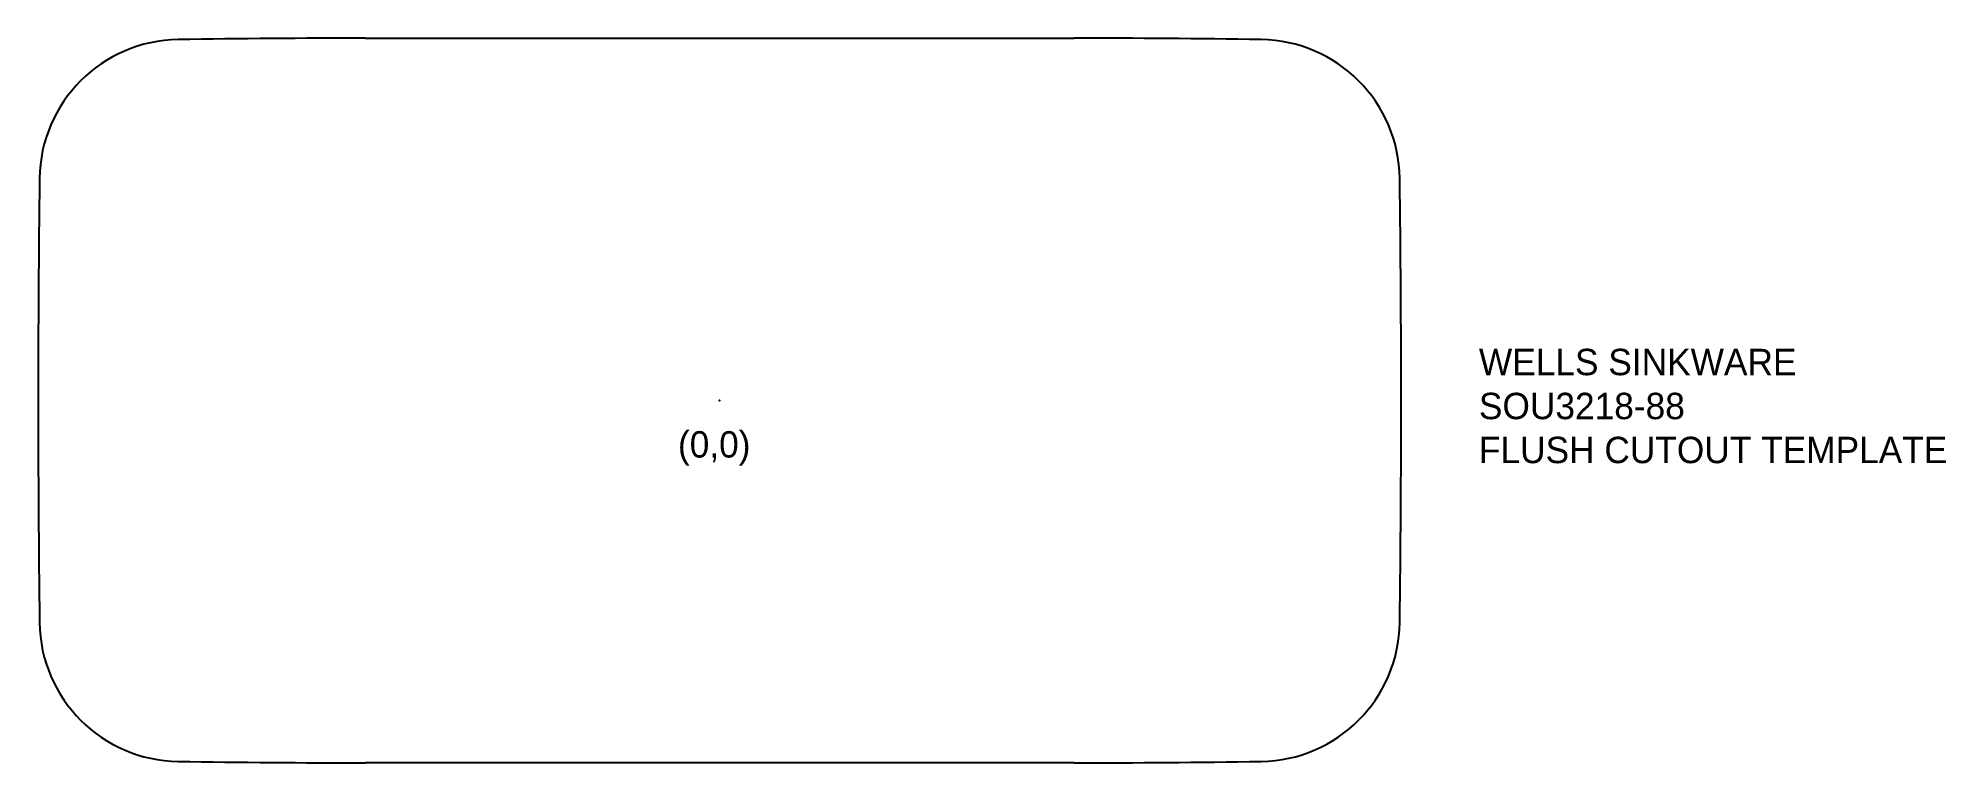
# Model space of a CAD drawing. Extents: x -15.3 to 27.4, y -8.1 to 8.1.
import ezdxf

# ---------------------------------------------------------------- set-up
doc = ezdxf.new("R2010")
doc.units = 0
doc.header["$MEASUREMENT"] = 0
doc.linetypes.add('solid', pattern=[0])
doc.layers.add('DESHED', color=7, linetype='solid')

msp = doc.modelspace()

# ---------------------------------------------------------------- linework, layer by layer
at = {"color": 3, "linetype": 'solid'}
msp.add_point((0.000006, 0), dxfattribs=at)
at = {"layer": 'DESHED', "color": 3, "linetype": 'solid'}
for p, q in [((-7.933049, 8.11022), (7.933061, 8.11022)), ((7.933061, -8.11022), (-7.933049, -8.11022))]:
    msp.add_line(p, q, dxfattribs=at)
for centre, radius, start, end in [((-12.075156, 4.930018), 3.1496, 90.846611, 179.276831), ((-7.933049, -275.373465), 283.483685, 90, 90.846611), ((7.933061, -275.373465), 283.483685, 89.153389, 90), ((12.075168, 4.930018), 3.1496, 0.723169, 89.153389), ((378.503186, 0), 393.759055, 179.276831, 180.723169), ((-378.503174, 0), 393.759055, 359.276831, 360.723169), ((-12.075156, -4.930017), 3.1496, 180.723169, 269.153389), ((12.075168, -4.930017), 3.1496, 270.846611, 359.276831), ((-7.933049, 275.373465), 283.483685, 269.153389, 270), ((7.933061, 275.373465), 283.483685, 270, 270.846611)]:
    msp.add_arc(centre, radius, start, end, dxfattribs=at)

# ---------------------------------------------------------------- texts
at = {"color": 3, "linetype": 'solid'}
msp.add_text('(0,0)', height=0.59055, dxfattribs=at).set_placement((-0.93329, -1.277442))
at = {"color": 3, "linetype": 'solid', "insert": (16.99728, -1.410808), "char_height": 0.59055, "width": 17.734217, "attachment_point": 7}
msp.add_mtext('WELLS SINKWARE\\PSOU3218-88 \\PFLUSH CUTOUT TEMPLATE', dxfattribs=at)

doc.saveas('drawing.dxf')
